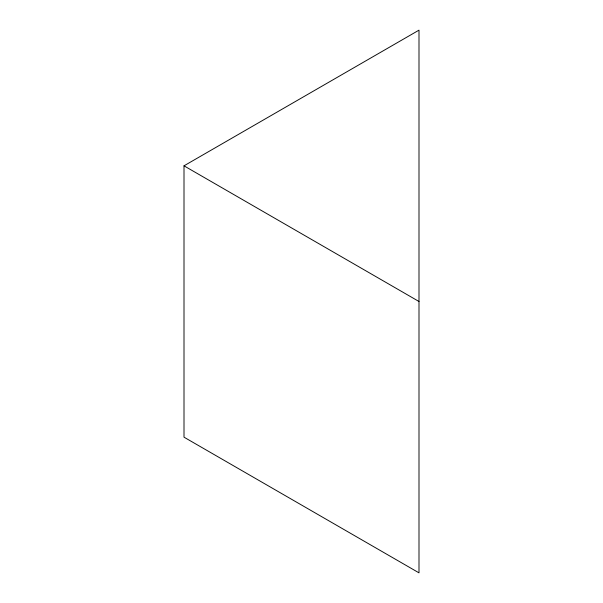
<?xml version="1.0" encoding="UTF-8"?>
<svg xmlns="http://www.w3.org/2000/svg" width="603" height="603" viewBox="0 0 603 603"><rect width="100%" height="100%" fill="white"/><g stroke="black" fill="none" stroke-linecap="round" stroke-linejoin="round"><path stroke-width="0.9" d="M184.005 165.825L418.995 30.15L418.995 572.85L184.005 437.175L184.005 165.825L418.995 301.5"/></g></svg>
